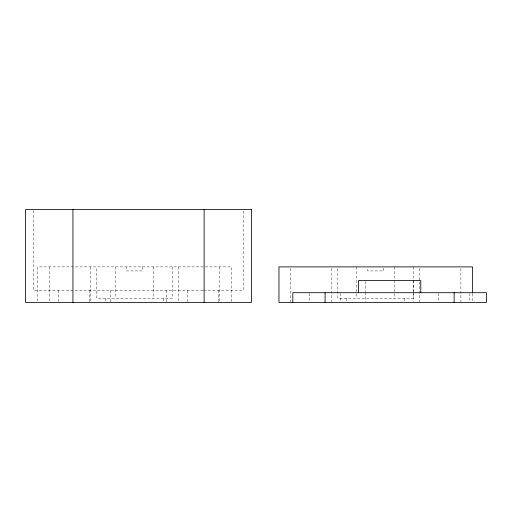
<?xml version="1.0" encoding="UTF-8"?>
<svg xmlns="http://www.w3.org/2000/svg" width="512" height="512" viewBox="0 0 512 512"><rect width="100%" height="100%" fill="white"/><g stroke="black" fill="none" stroke-linecap="round" stroke-linejoin="round"><path stroke-width="0.38" stroke-dasharray="2.56 1.92" d="M203.059 290.285L33.664 290.285L33.664 209.619M203.59 290.285L243.392 290.285L243.392 209.619M472.55 293.709L472.55 301.594M469.862 293.446L469.862 302.381M460.896 268.467L460.896 302.381M438.406 293.446L438.406 302.381M419.674 268.467L419.674 281.088M419.674 281.875L419.674 302.381M413.805 280.602L413.805 291.494M413.805 292.269L413.805 301.606M413.664 266.893L413.664 279.475M413.664 280.262L413.664 298.349L337.837 298.349L337.837 266.893M404.781 298.349L404.781 302.381M394.707 266.893L394.707 279.475M394.707 280.262L394.707 298.349M383.814 268.237L383.814 270.925L367.686 270.925L367.686 268.237M365.402 281.382L365.402 291.494M365.402 292.269L365.402 301.606M356.794 266.893L356.794 298.349M346.72 298.349L346.72 302.381M340.8 293.446L340.8 302.381M331.834 268.467L331.834 302.381M309.344 293.446L309.344 302.381M290.611 268.467L290.611 302.381M231.36 301.594L231.36 266.893L37.766 266.893L37.766 301.594M219.706 266.893L219.706 302.381M218.79 290.285L218.79 302.381M187.328 290.285L187.328 302.381M178.483 266.893L178.483 302.381M172.48 266.893L172.48 298.349L96.653 298.349L96.653 266.893M166.797 290.285L166.797 302.381M163.597 298.349L163.597 302.381M153.523 266.893L153.523 298.349M142.63 266.893L142.63 270.925L126.502 270.925L126.502 266.893M115.61 266.893L115.61 298.349M110.259 290.285L110.259 302.381M105.536 298.349L105.536 302.381M90.643 266.893L90.643 302.381M89.728 290.285L89.728 302.381M58.272 290.285L58.272 302.381M49.421 266.893L49.421 302.381"/><path stroke-width="0.77" d="M472.55 292.915L472.55 266.893L278.957 266.893L278.957 302.381L486.4 302.381L486.4 292.704L292.806 292.704L292.806 302.381M454.138 292.704L454.138 302.381M420.794 292.704L420.794 280.602L358.413 280.602L358.413 292.704M325.075 292.704L325.075 302.381M204.115 209.619L204.115 302.381M72.941 209.619L72.941 302.381M251.456 209.619L25.6 209.619L25.6 302.381L251.456 302.381L251.456 209.619"/></g></svg>
